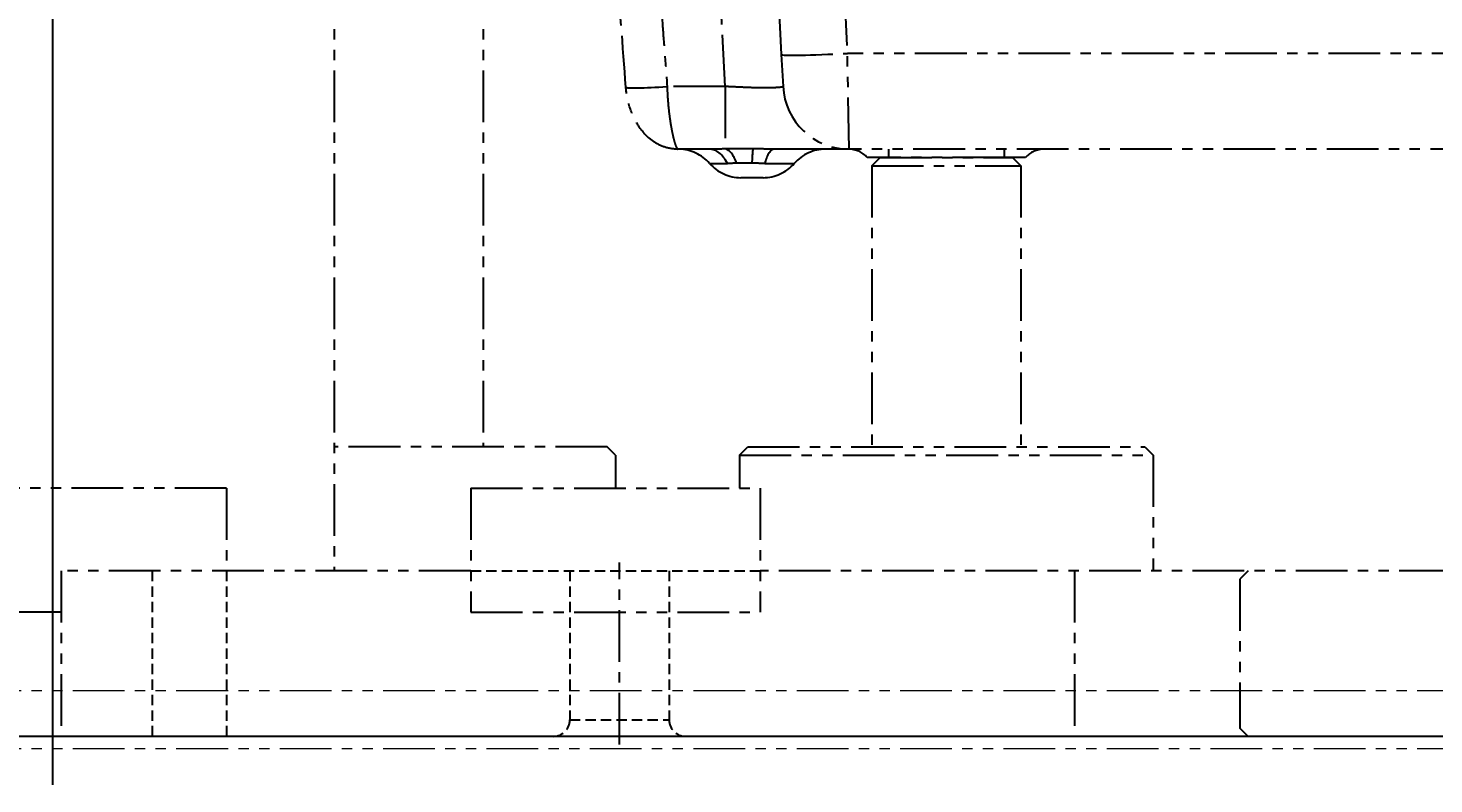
# Model space of a CAD drawing. Header units: inches. Extents: x 0 to 77285, y -118 to 40065.
# Drawn here: x 69282.7 to 69452.7, y 25381.5 to 25472.9 of the extents above; entities that cross this region are included whole.
import ezdxf

# ---------------------------------------------------------------- set-up
doc = ezdxf.new("R2010")
doc.units = ezdxf.units.IN
doc.header["$LTSCALE"] = 5
doc.header["$MEASUREMENT"] = 0
for name, pattern in [('CENTER', [2, 1.25, -0.25, 0.25, -0.25]), ('HIDDEN', [0.375, 0.25, -0.125]), ('PHANTOM', [2.5, 1.25, -0.25, 0.25, -0.25, 0.25, -0.25])]:
    doc.linetypes.add(name, pattern=pattern)
for name, color, linetype in [('11', 1, 'CENTER'), ('22', 2, 'HIDDEN'), ('66', 6, 'PHANTOM'), ('77', 40, 'HIDDEN'), ('B', 123, 'Continuous')]:
    doc.layers.add(name, color=color, linetype=linetype)
doc.layers.add('33', color=3, linetype='PHANTOM', lineweight=9)
doc.styles.add('SCI', font='')
doc.styles.get('SCI').set_extended_font_data('Gulim')
doc.dimstyles.new('SCH', dxfattribs={"dimtxt": 2.5, "dimasz": 2, "dimexe": 1.25, "dimexo": 0.625, "dimtad": 1, "dimdec": 8, "dimtxsty": 'SCI', "dimcen": 2.5, "dimclrd": 4, "dimclre": 4, "dimclrt": 7, "dimadec": 8, "dimazin": 2, "dimtfac": 1, "dimtdec": 8, "dimtmove": 0, "dimatfit": 3, "dimfxl": 1, "dimarcsym": 0})

# ---------------------------------------------------------------- blocks, each defined once
blk = doc.blocks.new('A$C7a536cec')
for p, q in [((33, 118), (33, 20)), ((51, 118), (51, 35)), ((98, 69), (99, 70)), ((99, 70), (115, 70)), ((115, 70), (116, 69)), ((98, 69), (98, 35)), ((98, 69), (116, 69)), ((116, 69), (116, 35)), ((66, 35), (33, 35)), ((67, 34), (66, 35)), ((67, 34), (67, 30)), ((82, 34), (83, 35)), ((82, 34), (82, 30)), ((82, 34), (132, 34)), ((83, 35), (131, 35)), ((131, 35), (132, 34)), ((132, 34), (132, 20)), ((20, 30), (-7.5, 30)), ((20, 30), (20, 20)), ((49.5, 30), (49.5, 15)), ((49.5, 30), (84.5, 30)), ((84.5, 30), (84.5, 15)), ((0, 20), (0, 0)), ((49.5, 20), (0, 20)), ((280.5, 20), (84.5, 20)), ((122.5, 20), (122.5, 0)), ((143.5, 20), (142.5, 19)), ((142.5, 19), (142.5, 1)), ((0, 15), (-7.5, 15)), ((49.5, 15), (84.5, 15)), ((365, 0), (0, 0)), ((143.5, 0), (142.5, 1))]:
    blk.add_line(p, q)
at = {"layer": '11'}
blk.add_line((67.5, -1), (67.5, 21), dxfattribs=at)
at = {"layer": '22'}
for p, q in [((20, 20), (20, 0)), ((61.5, 20), (61.5, 2)), ((73.5, 20), (73.5, 2)), ((61.5, 2), (73.5, 2))]:
    blk.add_line(p, q, dxfattribs=at)
for centre, start, end in [((59.5, 2), 270, 0), ((75.5, 2), 180, 270)]:
    blk.add_arc(centre, 2, start, end, dxfattribs=at)
at = {"layer": '77'}
for p, q in [((11, 20), (11, 0)), ((49.5, 20), (84.5, 20))]:
    blk.add_line(p, q, dxfattribs=at)
blk = doc.blocks.new('A$C70e98cdd')
for p, q in [((-88.49, 79.75), (-87.46, 60.08)), ((-102.23, 56.08), (-102.98, 70.28)), ((-95.75, 65.71), (-95.45, 59.94)), ((-95.45, 59.94), (-95.24, 56.08)), ((64.46, 60.08), (-87.46, 60.08)), ((-87.25, 48.5), (-87.46, 60.08)), ((-102.23, 56.08), (-109.25, 56.08)), ((-102.23, 56.08), (-102.23, 48.53)), ((-95.74, 55.96), (-95.74, 55.96)), ((-104.15, 48.5), (-107.95, 48.5)), ((-93.29, 48.5), (-94.73, 48.5)), ((-90.78, 48.5), (-91.93, 48.5)), ((-87.64, 48.5), (-88.15, 48.5)), ((-87.25, 48.5), (-87.27, 48.5)), ((64.26, 48.5), (-87.25, 48.5)), ((-82.5, 48.5), (-82.5, 47.5)), ((-68.5, 48.5), (-68.5, 47.5)), ((-104.12, 46.78), (-101.96, 46.78)), ((-97.44, 46.78), (-93.88, 46.78)), ((-82.5, 47.5), (-85.07, 47.5)), ((-68.5, 47.5), (-82.5, 47.5)), ((-65.93, 47.5), (-68.5, 47.5)), ((-97.66, 45.05), (-100.34, 45.05))]:
    blk.add_line(p, q)
for centre, radius, start, end in [((-87.25, 56.5), 8, 183, 270), ((-107.9, 43.5), 5, 40.9196, 88.8532), ((-90.1, 43.5), 5, 90, 139.0804), ((-87.3, 45.5), 3, 41.8103, 90), ((-63.69, 45.5), 3, 90, 138.1897), ((-100.34, 50.05), 5, 220.9196, 270), ((-97.66, 50.05), 5, 270, 319.0804)]:
    blk.add_arc(centre, radius, start, end)
for centre, major_axis, ratio, start_param, end_param in [((-87.46, 60.36), (-7.99, -0.42), 0.034852, 0, 1.56897), ((-109.25, 56.34), (-4.99, -0.36), 0.0522, 0, 1.567028), ((-104.15, 43.5), (0, 5), 0.579102, 5.426572, 6.283185), ((-102.23, 43.54), (-0.17, 5), 0.387282, 5.407591, 6.193227), ((-99, 43.57), (0.13, 5), 0.022297, 0.09839, 0.865682), ((-96.3, 43.5), (0, 5), 0.303551, 0.000002, 0.856613)]:
    blk.add_ellipse(centre, major_axis=major_axis, ratio=ratio, start_param=start_param, end_param=end_param)
for points in [[(-114.24, 55.98), (-114.6, 60.97), (-114.99, 65.95), (-115.42, 70.93)], [(-101.38, 56.03), (-101.66, 56.05), (-101.95, 56.06), (-102.23, 56.08)], [(-95.24, 56.08), (-95.24, 56.06), (-95.26, 56.05), (-95.29, 56.03)], [(-98.95, 55.93), (-99.2, 55.94), (-99.46, 55.95), (-99.72, 55.96)], [(-96.98, 55.91), (-97.16, 55.91), (-97.36, 55.91), (-97.57, 55.91)], [(-95.69, 55.96), (-95.79, 55.95), (-95.9, 55.94), (-96.03, 55.94)], [(-109.05, 53.16), (-109.02, 52.86), (-108.98, 52.56), (-108.94, 52.28)], [(-108.15, 48.76), (-108.11, 48.67), (-108.08, 48.61), (-108.04, 48.56)], [(-108.04, 48.56), (-108.01, 48.52), (-107.98, 48.5), (-107.95, 48.5)], [(-107.78, 48.5), (-107.79, 48.5), (-107.8, 48.5), (-107.8, 48.5)], [(-107.8, 48.5), (-107.8, 48.5), (-107.8, 48.5), (-107.8, 48.5)], [(-107.75, 48.5), (-107.77, 48.5), (-107.78, 48.5), (-107.78, 48.5)], [(-107.7, 48.5), (-107.72, 48.5), (-107.74, 48.5), (-107.75, 48.5)], [(-98.79, 48.54), (-98.82, 48.54), (-98.85, 48.54), (-98.88, 48.54)], [(-98.27, 48.53), (-98.43, 48.53), (-98.61, 48.54), (-98.79, 48.54)], [(-96.96, 48.51), (-97.05, 48.51), (-97.14, 48.51), (-97.23, 48.51)], [(-96.77, 48.5), (-96.83, 48.5), (-96.9, 48.5), (-96.96, 48.51)], [(-96.3, 48.5), (-96.46, 48.5), (-96.61, 48.5), (-96.77, 48.5)], [(-94.73, 48.5), (-95.24, 48.5), (-95.76, 48.5), (-96.3, 48.5)], [(-91.93, 48.5), (-92.36, 48.5), (-92.81, 48.5), (-93.29, 48.5)], [(-88.15, 48.5), (-88.74, 48.5), (-89.65, 48.5), (-90.78, 48.5)], [(-87.27, 48.5), (-87.31, 48.5), (-87.43, 48.5), (-87.64, 48.5)], [(-101.61, 46.78), (-101.73, 46.78), (-101.85, 46.78), (-101.96, 46.78)], [(-101.24, 46.79), (-101.37, 46.78), (-101.49, 46.78), (-101.61, 46.78)], [(-100.86, 46.8), (-100.99, 46.79), (-101.12, 46.79), (-101.24, 46.79)], [(-100.55, 46.81), (-100.65, 46.8), (-100.75, 46.8), (-100.86, 46.8)], [(-99.77, 46.82), (-99.85, 46.82), (-99.93, 46.82), (-100.02, 46.82)], [(-99.51, 46.82), (-99.6, 46.82), (-99.68, 46.82), (-99.77, 46.82)], [(-99.26, 46.81), (-99.34, 46.81), (-99.43, 46.82), (-99.51, 46.82)], [(-99, 46.81), (-99.08, 46.81), (-99.17, 46.81), (-99.26, 46.81)], [(-98.65, 46.8), (-98.76, 46.8), (-98.88, 46.81), (-99, 46.81)], [(-98.33, 46.79), (-98.43, 46.79), (-98.53, 46.8), (-98.65, 46.8)], [(-98.03, 46.78), (-98.13, 46.78), (-98.22, 46.79), (-98.33, 46.79)], [(-97.74, 46.78), (-97.84, 46.78), (-97.93, 46.78), (-98.03, 46.78)], [(-97.44, 46.78), (-97.55, 46.78), (-97.65, 46.78), (-97.74, 46.78)]]:
    blk.add_open_spline(points, degree=3)
for points, knots in [([(-110.11, 67.23), (-110.02, 66.12), (-109.93, 64.98), (-109.83, 63.79), (-109.74, 62.61), (-109.65, 61.39), (-109.55, 60.11), (-109.45, 58.82), (-109.35, 57.48), (-109.25, 56.08)], [0.7, 0.7, 0.7, 0.7, 0.8, 0.8, 0.8, 0.9, 0.9, 0.9, 1, 1, 1, 1]), ([(-109.25, 56.08), (-109.24, 55.73), (-109.23, 55.39), (-109.21, 55.06), (-109.19, 54.73), (-109.17, 54.41), (-109.14, 54.1), (-109.12, 53.78), (-109.09, 53.47), (-109.05, 53.16)], [0, 0, 0, 0, 0.0833333, 0.0833333, 0.0833333, 0.1666667, 0.1666667, 0.1666667, 0.25, 0.25, 0.25, 0.25]), ([(-107.95, 48.5), (-108.51, 48.5), (-109.07, 48.59), (-110.11, 48.94), (-110.61, 49.2), (-111.47, 49.82), (-111.85, 50.19), (-112.53, 51.01), (-112.84, 51.49), (-113.49, 52.73), (-113.8, 53.56), (-114.12, 54.94), (-114.2, 55.46), (-114.24, 55.98)], [0, 0, 0, 0, 0.168948, 0.168948, 0.33543, 0.33543, 0.502106, 0.502106, 0.691859, 0.691859, 0.962429, 0.962429, 1.119977, 1.119977, 1.119977, 1.119977]), ([(-99.72, 55.96), (-99.98, 55.97), (-100.25, 55.98), (-100.53, 55.99), (-100.81, 56.01), (-101.09, 56.02), (-101.38, 56.03)], [0.7692308, 0.7692308, 0.7692308, 0.7692308, 0.8461538, 0.8461538, 0.8461538, 0.9230769, 0.9230769, 0.9230769, 0.9230769]), ([(-97.57, 55.91), (-97.78, 55.91), (-98, 55.91), (-98.23, 55.92), (-98.46, 55.92), (-98.7, 55.93), (-98.95, 55.93)], [0.5384615, 0.5384615, 0.5384615, 0.5384615, 0.6153846, 0.6153846, 0.6153846, 0.6923077, 0.6923077, 0.6923077, 0.6923077]), ([(-96.03, 55.94), (-96.16, 55.93), (-96.31, 55.92), (-96.46, 55.92), (-96.62, 55.91), (-96.79, 55.91), (-96.98, 55.91)], [0.3076923, 0.3076923, 0.3076923, 0.3076923, 0.3846154, 0.3846154, 0.3846154, 0.4615385, 0.4615385, 0.4615385, 0.4615385]), ([(-95.29, 56.03), (-95.32, 56.02), (-95.37, 56.01), (-95.44, 55.99), (-95.51, 55.98), (-95.59, 55.97), (-95.69, 55.96)], [0.0769231, 0.0769231, 0.0769231, 0.0769231, 0.1538462, 0.1538462, 0.1538462, 0.2307692, 0.2307692, 0.2307692, 0.2307692]), ([(-108.94, 52.28), (-108.9, 51.99), (-108.86, 51.72), (-108.82, 51.46), (-108.77, 51.2), (-108.73, 50.95), (-108.68, 50.72), (-108.64, 50.49), (-108.59, 50.27), (-108.55, 50.07), (-108.5, 49.87), (-108.45, 49.69), (-108.41, 49.52)], [0.3333333, 0.3333333, 0.3333333, 0.3333333, 0.4166667, 0.4166667, 0.4166667, 0.5, 0.5, 0.5, 0.5833333, 0.5833333, 0.5833333, 0.6666667, 0.6666667, 0.6666667, 0.6666667]), ([(-108.41, 49.52), (-108.36, 49.36), (-108.32, 49.22), (-108.28, 49.09), (-108.24, 48.96), (-108.19, 48.85), (-108.15, 48.76)], [0.6666667, 0.6666667, 0.6666667, 0.6666667, 0.75, 0.75, 0.75, 0.8333333, 0.8333333, 0.8333333, 0.8333333]), ([(-102.23, 48.53), (-102.46, 48.52), (-102.68, 48.52), (-102.9, 48.51), (-103.12, 48.51), (-103.33, 48.51), (-103.54, 48.5), (-103.75, 48.5), (-103.95, 48.5), (-104.15, 48.5)], [0, 0, 0, 0, 0.333333, 0.333333, 0.333333, 0.666667, 0.666667, 0.666667, 1, 1, 1, 1]), ([(-98.88, 48.54), (-99.03, 48.54), (-99.33, 48.55), (-99.79, 48.55), (-100.26, 48.55), (-100.71, 48.55), (-101.18, 48.55), (-101.67, 48.54), (-102.04, 48.53), (-102.23, 48.53)], [0, 0, 0, 0, 0.1428571, 0.2857143, 0.4285714, 0.5714286, 0.7142857, 0.8571429, 0.9999999, 0.9999999, 0.9999999, 0.9999999]), ([(-97.23, 48.51), (-97.39, 48.51), (-97.55, 48.52), (-97.72, 48.52), (-97.89, 48.52), (-98.07, 48.53), (-98.27, 48.53)], [0.4, 0.4, 0.4, 0.4, 0.6, 0.6, 0.6, 0.8, 0.8, 0.8, 0.8]), ([(-100.02, 46.82), (-100.1, 46.82), (-100.19, 46.81), (-100.28, 46.81), (-100.37, 46.81), (-100.46, 46.81), (-100.55, 46.81)], [0.5714286, 0.5714286, 0.5714286, 0.5714286, 0.7142857, 0.7142857, 0.7142857, 0.8571429, 0.8571429, 0.8571429, 0.8571429])]:
    blk.add_open_spline(points, degree=3, knots=knots)
blk = doc.blocks.new('A$Cb4de0983')
at = {"layer": '66'}
for name, p in [('A$C70e98cdd', (0, 22.5)), ('A$C7a536cec', (-182.5, 0))]:
    blk.add_blockref(name, p, dxfattribs=at)
blk = doc.blocks.new('A$C5c95b51b')
for p, q in [((466.01, 105.5), (0, 105.5)), ((466.01, 98.5), (0, 98.5))]:
    blk.add_line(p, q)
at = {"layer": 'B'}
blk.add_line((466.01, 100), (0, 100), dxfattribs=at)
blk = doc.blocks.new('*D845')
at = {"color": 4, "lineweight": -2, "transparency": 16777216}
for p, q in [((69285.72, 25381.36), (69285.72, 25597.98)), ((69652.72, 25381.36), (69652.72, 25597.98)), ((69295.72, 25591.73), (69642.72, 25591.73))]:
    blk.add_line(p, q, dxfattribs=at)
at = {"color": 4, "transparency": 16777216}
for points in [[(69295.72, 25593.4), (69295.72, 25590.07), (69285.72, 25591.73)], [(69642.72, 25593.4), (69642.72, 25590.07), (69652.72, 25591.73)]]:
    blk.add_solid(points, dxfattribs=at)
at = {"layer": 'Defpoints', "color": 0, "transparency": 16777216}
for p in [(69652.72, 25591.73), (69285.72, 25378.23, -2129.45), (69652.72, 25378.23, -2129.45)]:
    blk.add_point(p, dxfattribs=at)
at = {"color": 7, "transparency": 16777216, "insert": (69469.22, 25601.27), "char_height": 12.5, "attachment_point": 5, "style": 'SCI'}
blk.add_mtext('367', dxfattribs=at)

msp = doc.modelspace()

# ---------------------------------------------------------------- block references
msp.add_blockref('A$Cb4de0983', (69469.22286911, 25387.23021317, -2129.44904594))
at = {"layer": '33'}
msp.add_blockref('A$C5c95b51b', (69253.37938775, 25287.23021317, 0), dxfattribs=at)

# ---------------------------------------------------------------- dimensions: what is measured, and where the dimension line sits
dim = msp.add_linear_dim(base=(69652.7228691058, 25591.7326379582), p1=(69285.7228691058, 25378.2302131725, -2129.4490459262), p2=(69652.7228691058, 25378.2302131725, -2129.4490459262), dimstyle='SCH', override={"dimscale": 5})
dim.commit()
dim.dimension.update_dxf_attribs({"geometry": '*D845', "text_midpoint": (69469.2228691058, 25601.2740826986)})

doc.saveas('drawing.dxf')
